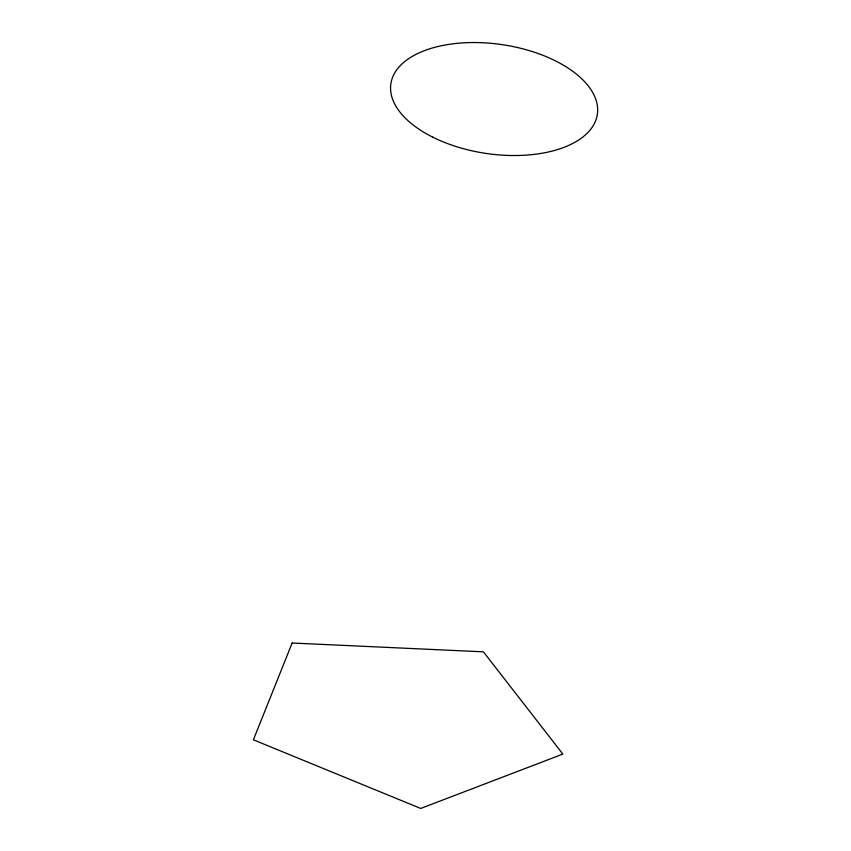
<?xml version="1.0" encoding="UTF-8"?>
<svg xmlns="http://www.w3.org/2000/svg" width="851" height="851" viewBox="0 0 851 851"><rect width="100%" height="100%" fill="white"/><g stroke="black" fill="none" stroke-linecap="round" stroke-linejoin="round"><path stroke-width="1.28" d="M292.138 643.016L253.385 739.806L420.713 808.45L562.873 754.082L483.411 651.834L292.138 643.016M432.787 137.181A104.354 54.985 8.4 0 0 597.04 116.044A104.354 54.985 8.4 0 0 452.53 43.869A104.354 54.985 8.4 0 0 432.787 137.181"/></g></svg>
